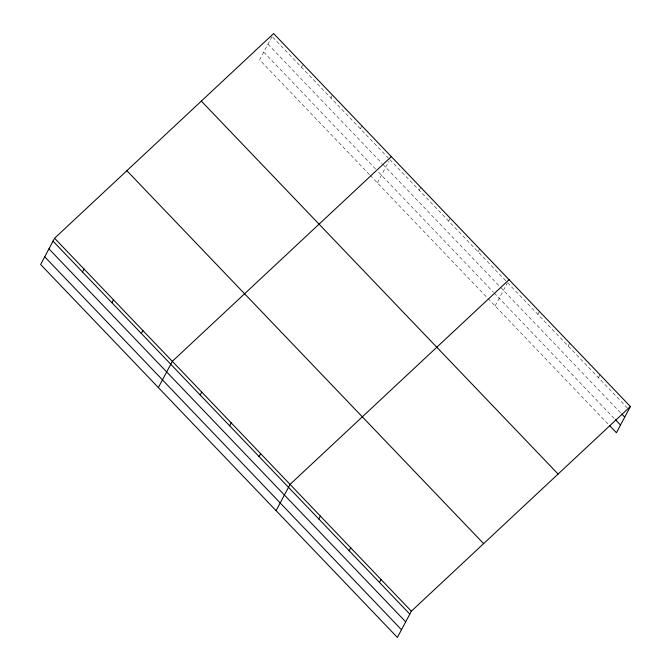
<?xml version="1.0" encoding="UTF-8"?>
<svg xmlns="http://www.w3.org/2000/svg" width="671" height="671" viewBox="0 0 671 671"><rect width="100%" height="100%" fill="white"/><g stroke="black" fill="none" stroke-linecap="round" stroke-linejoin="round"><path stroke-width="0.5" stroke-dasharray="3.35 2.52" d="M272.049 36.477L259.643 59.811L369.478 174.628M301.48 67.251L302.646 65.053M330.912 98.016L332.472 95.089M360.344 128.782L361.904 125.854M377.379 182.881L388.87 161.266M419.216 190.321L420.776 187.385M448.647 221.086L450.207 218.159M478.079 251.851L479.639 248.924M495.106 305.951L507.058 283.481M537.84 314.322L539.4 311.394M568.169 346.018L569.721 343.091M598.49 377.723L600.05 374.787M272.762 37.232L388.341 158.054M389.784 159.555L506.077 281.124M507.511 282.625L627.368 407.909M267.955 44.177L382.101 163.498M382.814 164.252L499.828 286.567M500.549 287.322L621.111 413.344M263.737 52.112L375.726 169.184M378.595 172.179L493.462 292.254M494.175 293.001L614.728 419.014M370.199 175.383L487.213 297.698M487.926 298.452L608.471 424.449"/><path stroke-width="1.01" d="M54.586 238.247L40.629 264.508L397.391 637.45L411.357 611.189L630.371 406.492L273.609 33.55L54.586 238.247L411.357 611.189M82.466 271.948L84.026 269.012M111.898 302.713L113.458 299.778M141.329 333.479L142.889 330.551M158.356 387.578L172.321 361.317L391.336 156.62M200.201 395.018L201.753 392.082M229.633 425.783L231.193 422.856M259.065 456.548L260.625 453.621M276.091 510.648L290.057 484.387L509.071 279.69M318.826 519.018L320.386 516.083M349.146 550.715L350.707 547.788M379.476 582.42L381.036 579.484M630.371 406.492L616.414 432.753L609.914 425.959M621.832 414.099L624.726 417.119M615.45 419.769L620.507 425.053M201.334 101.103L558.096 474.036M126.861 170.694L483.632 543.636M53.034 241.174L409.805 614.116M48.941 248.874L405.703 621.816M44.722 256.808L401.493 629.75"/></g></svg>
